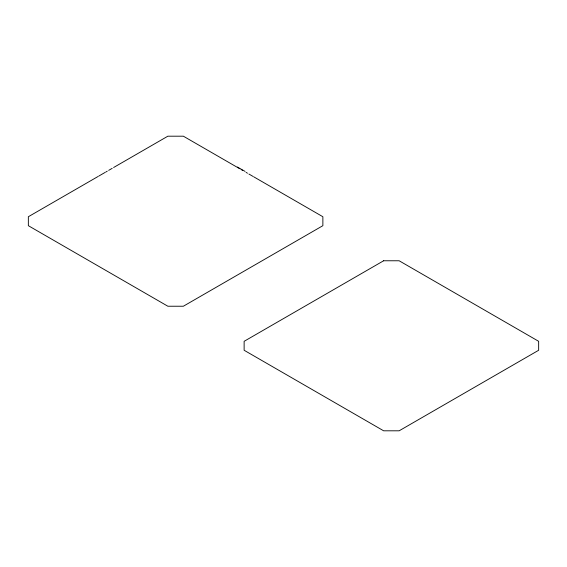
<?xml version="1.0" encoding="UTF-8"?>
<svg xmlns="http://www.w3.org/2000/svg" width="567" height="567" viewBox="0 0 567 567"><rect width="100%" height="100%" fill="white"/><g stroke="black" fill="none" stroke-linecap="round" stroke-linejoin="round"><path stroke-width="0.85" d="M98.105 176.465L28.35 216.736L28.35 225.687L167.86 306.23L183.361 306.23L322.871 225.687L322.871 216.736L253.818 176.869M98.807 176.054L105.15 172.396M105.852 171.985L107.262 171.177M108.673 170.362L112.195 168.328M113.606 167.513L167.86 136.193L183.361 136.193L236.907 167.109M237.339 167.01L245.1 171.418M237.616 167.513L239.728 168.732M241.138 169.547L242.548 170.362M246.071 172.396L247.481 173.211M248.885 174.019L253.116 176.465M383.639 260.77L244.129 341.313L244.129 350.264L383.639 430.807L399.14 430.807L538.65 350.264L538.65 341.313L399.14 260.77L383.639 260.77"/></g></svg>
